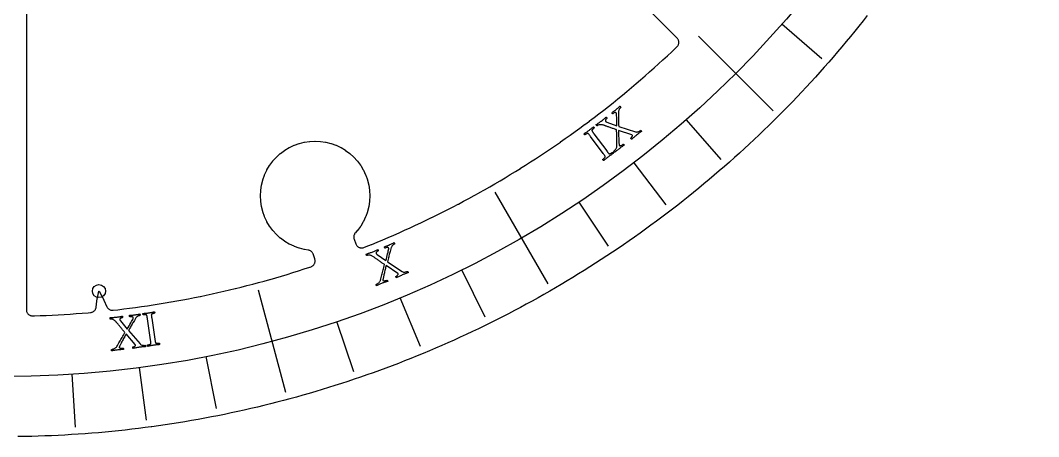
# Model space of a CAD drawing. Header units: millimetres. Extents: x -45 to 45, y -45 to 45.
# Drawn here: x 0.65 to 42.52, y -45 to -27.88 of the extents above; entities that cross this region are included whole.
import ezdxf

# ---------------------------------------------------------------- set-up
doc = ezdxf.new("R2010")
doc.units = ezdxf.units.MM
for name, color, linetype in [('CUT_INNER', 6, 'Continuous'), ('CUT_OUTER', 1, 'Continuous'), ('ENGRAVE', 7, 'Continuous'), ('ENGRAVE_FINE', 8, 'Continuous'), ('TEXT', 5, 'Continuous')]:
    doc.layers.add(name, color=color, linetype=linetype)

msp = doc.modelspace()

# ---------------------------------------------------------------- linework, layer by layer
at = {"layer": 'CUT_INNER'}
msp.add_lwpolyline([(0.9, -26.9891), (0.9, -39.7832), (0.9012, -39.8082), (0.905, -39.8328), (0.9111, -39.857), (0.9197, -39.8805), (0.9305, -39.903), (0.9436, -39.9243), (0.9587, -39.9441), (0.9757, -39.9624), (0.9944, -39.9789), (1.0147, -39.9935), (1.0364, -40.0059), (1.0591, -40.0161), (1.0828, -40.024), (1.1072, -40.0295), (1.1319, -40.0326), (1.1569, -40.0331), (1.2278, -40.0312), (1.2293, -40.0311), (1.4734, -40.0229), (1.4749, -40.0228), (1.7189, -40.0131), (1.7204, -40.013), (1.9644, -40.0018), (1.9659, -40.0017), (2.2098, -39.989), (2.2113, -39.9889), (2.4551, -39.9747), (2.4567, -39.9746), (2.7004, -39.9589), (2.7019, -39.9588), (2.9455, -39.9415), (2.947, -39.9414), (3.1905, -39.9227), (3.192, -39.9226), (3.4354, -39.9024), (3.4369, -39.9023), (3.5426, -39.8928), (3.5664, -39.8896), (3.5897, -39.884), (3.6124, -39.8763), (3.6343, -39.8664), (3.6551, -39.8544), (3.6746, -39.8405), (3.6928, -39.8249), (3.7093, -39.8075), (3.7242, -39.7886), (3.7371, -39.7684), (3.7481, -39.7471), (3.7569, -39.7248), (3.7636, -39.7017), (3.768, -39.6781), (3.8032, -39.4242), (3.8045, -39.4168), (3.8842, -39.0189), (3.8855, -39.0135), (3.8883, -39.0181), (4.0802, -39.3759), (4.0835, -39.3826), (4.2099, -39.6565), (4.221, -39.6779), (4.2341, -39.698), (4.2491, -39.7169), (4.2659, -39.7342), (4.2842, -39.7498), (4.3039, -39.7635), (4.3249, -39.7753), (4.3469, -39.7851), (4.3698, -39.7926), (4.3932, -39.798), (4.4171, -39.801), (4.4412, -39.8018), (4.4652, -39.8002), (4.6578, -39.7782), (4.6593, -39.778), (4.9018, -39.7489), (4.9033, -39.7487), (5.1456, -39.7181), (5.1471, -39.7179), (5.3892, -39.6858), (5.3907, -39.6855), (5.6326, -39.6519), (5.6341, -39.6517), (5.8758, -39.6166), (5.8773, -39.6164), (6.1188, -39.5798), (6.1203, -39.5796), (6.3615, -39.5415), (6.363, -39.5413), (6.604, -39.5018), (6.6055, -39.5015), (6.8463, -39.4605), (6.8478, -39.4602), (7.0883, -39.4177), (7.0898, -39.4175), (7.33, -39.3735), (7.3315, -39.3732), (7.5714, -39.3278), (7.573, -39.3275), (7.8126, -39.2806), (7.8141, -39.2803), (8.0535, -39.2319), (8.055, -39.2316), (8.2941, -39.1818), (8.2956, -39.1814), (8.5343, -39.1301), (8.5358, -39.1298), (8.7743, -39.077), (8.7758, -39.0767), (9.0139, -39.0225), (9.0154, -39.0221), (9.2531, -38.9664), (9.2546, -38.9661), (9.492, -38.9089), (9.4935, -38.9085), (9.7306, -38.8499), (9.7321, -38.8496), (9.9688, -38.7895), (9.9703, -38.7891), (10.2066, -38.7276), (10.2081, -38.7272), (10.4441, -38.6642), (10.4455, -38.6638), (10.6811, -38.5994), (10.6826, -38.599), (10.9177, -38.5332), (10.9192, -38.5328), (11.154, -38.4655), (11.1554, -38.465), (11.3898, -38.3963), (11.3913, -38.3959), (11.6252, -38.3257), (11.6266, -38.3252), (11.8601, -38.2536), (11.8616, -38.2532), (12.0946, -38.1801), (12.0961, -38.1797), (12.3286, -38.1052), (12.3301, -38.1047), (12.5622, -38.0288), (12.5637, -38.0284), (12.6052, -38.0145), (12.6284, -38.0054), (12.6507, -37.9941), (12.6716, -37.9806), (12.6912, -37.9651), (12.7091, -37.9477), (12.7251, -37.9286), (12.7392, -37.908), (12.7512, -37.8861), (12.7609, -37.8631), (12.7683, -37.8392), (12.7732, -37.8148), (12.7757, -37.79), (12.7757, -37.765), (12.7733, -37.7402), (12.7683, -37.7157), (12.761, -37.6919), (12.6871, -37.4888), (12.6776, -37.4663), (12.666, -37.4448), (12.6523, -37.4246), (12.6368, -37.4058), (12.6195, -37.3886), (12.6006, -37.3732), (12.5802, -37.3596), (12.5587, -37.3482), (12.5361, -37.3389), (12.5128, -37.3318), (12.4888, -37.327), (12.3416, -37.3052), (12.3295, -37.3028), (12.1273, -37.2521), (12.1155, -37.2486), (11.9192, -37.1783), (11.9079, -37.1736), (11.7194, -37.0845), (11.7085, -37.0787), (11.5297, -36.9715), (11.5195, -36.9647), (11.352, -36.8404), (11.3425, -36.8327), (11.188, -36.6926), (11.1793, -36.684), (11.0393, -36.5295), (11.0315, -36.52), (10.9073, -36.3525), (10.9005, -36.3423), (10.7933, -36.1634), (10.7875, -36.1526), (10.6983, -35.9641), (10.6937, -35.9528), (10.6234, -35.7564), (10.6198, -35.7447), (10.5692, -35.5424), (10.5668, -35.5304), (10.5362, -35.3241), (10.535, -35.3119), (10.5248, -35.1036), (10.5248, -35.0914), (10.535, -34.8831), (10.5362, -34.8709), (10.5668, -34.6646), (10.5692, -34.6526), (10.6198, -34.4503), (10.6234, -34.4386), (10.6937, -34.2423), (10.6983, -34.2309), (10.7875, -34.0424), (10.7933, -34.0316), (10.9005, -33.8528), (10.9073, -33.8426), (11.0315, -33.6751), (11.0393, -33.6656), (11.1793, -33.5111), (11.188, -33.5024), (11.3425, -33.3624), (11.352, -33.3546), (11.5195, -33.2304), (11.5297, -33.2236), (11.7085, -33.1164), (11.7194, -33.1106), (11.9079, -33.0214), (11.9192, -33.0167), (12.1155, -32.9465), (12.1273, -32.9429), (12.3295, -32.8922), (12.3416, -32.8899), (12.5478, -32.8593), (12.56, -32.8581), (12.7683, -32.8478), (12.7806, -32.8478), (12.9889, -32.8581), (13.0011, -32.8593), (13.2073, -32.8899), (13.2194, -32.8922), (13.4216, -32.9429), (13.4334, -32.9465), (13.6297, -33.0167), (13.641, -33.0214), (13.8295, -33.1106), (13.8404, -33.1164), (14.0192, -33.2236), (14.0294, -33.2304), (14.1969, -33.3546), (14.2064, -33.3624), (14.3609, -33.5024), (14.3696, -33.5111), (14.5096, -33.6656), (14.5174, -33.6751), (14.6416, -33.8426), (14.6484, -33.8528), (14.7556, -34.0316), (14.7614, -34.0424), (14.8506, -34.2309), (14.8552, -34.2423), (14.9255, -34.4386), (14.9291, -34.4503), (14.9797, -34.6526), (14.9821, -34.6646), (15.0127, -34.8709), (15.0139, -34.8831), (15.0242, -35.0914), (15.0242, -35.1036), (15.0139, -35.3119), (15.0127, -35.3241), (14.9821, -35.5304), (14.9797, -35.5424), (14.9291, -35.7447), (14.9255, -35.7564), (14.8552, -35.9528), (14.8506, -35.9641), (14.7614, -36.1526), (14.7556, -36.1634), (14.6484, -36.3423), (14.6416, -36.3525), (14.5174, -36.52), (14.5096, -36.5295), (14.4281, -36.6194), (14.4124, -36.6385), (14.3987, -36.659), (14.3871, -36.6808), (14.3777, -36.7036), (14.3706, -36.7272), (14.3659, -36.7514), (14.3636, -36.7759), (14.3636, -36.8006), (14.3662, -36.8251), (14.3711, -36.8493), (14.3784, -36.8728), (14.4524, -37.0762), (14.4621, -37.0992), (14.474, -37.1211), (14.4881, -37.1417), (14.5042, -37.1609), (14.5221, -37.1783), (14.5416, -37.1938), (14.5626, -37.2073), (14.5849, -37.2187), (14.6081, -37.2278), (14.6322, -37.2345), (14.6568, -37.2388), (14.6817, -37.2406), (14.7067, -37.2399), (14.7314, -37.2367), (14.7558, -37.2311), (14.7794, -37.2231), (14.8705, -37.187), (14.872, -37.1864), (15.0984, -37.095), (15.0999, -37.0944), (15.3258, -37.0017), (15.3272, -37.0011), (15.5525, -36.9069), (15.5539, -36.9063), (15.7787, -36.8108), (15.7801, -36.8102), (16.0042, -36.7133), (16.0057, -36.7127), (16.2292, -36.6144), (16.2306, -36.6138), (16.4536, -36.5141), (16.455, -36.5135), (16.6773, -36.4125), (16.6787, -36.4119), (16.9004, -36.3095), (16.9018, -36.3088), (17.1229, -36.2051), (17.1243, -36.2044), (17.3447, -36.0994), (17.3461, -36.0987), (17.5659, -35.9922), (17.5673, -35.9916), (17.7864, -35.8838), (17.7878, -35.8831), (18.0062, -35.774), (18.0076, -35.7733), (18.2254, -35.6628), (18.2268, -35.6621), (18.4439, -35.5503), (18.4453, -35.5496), (18.6617, -35.4365), (18.663, -35.4358), (18.8788, -35.3213), (18.8801, -35.3206), (19.0951, -35.2048), (19.0965, -35.2041), (19.3108, -35.087), (19.3121, -35.0862), (19.5257, -34.9678), (19.5271, -34.9671), (19.7399, -34.8474), (19.7412, -34.8466), (19.9534, -34.7256), (19.9547, -34.7248), (20.166, -34.6025), (20.1674, -34.6017), (20.378, -34.4781), (20.3793, -34.4773), (20.5892, -34.3524), (20.5905, -34.3516), (20.7996, -34.2254), (20.8009, -34.2246), (21.0092, -34.0972), (21.0105, -34.0964), (21.218, -33.9676), (21.2193, -33.9668), (21.426, -33.8368), (21.4273, -33.836), (21.6332, -33.7047), (21.6345, -33.7039), (21.8396, -33.5713), (21.8409, -33.5705), (22.0452, -33.4367), (22.0465, -33.4358), (22.2499, -33.3008), (22.2512, -33.2999), (22.4539, -33.1636), (22.4551, -33.1628), (22.6569, -33.0252), (22.6582, -33.0244), (22.8591, -32.8856), (22.8604, -32.8847), (23.0605, -32.7447), (23.0617, -32.7438), (23.261, -32.6026), (23.2622, -32.6017), (23.4606, -32.4593), (23.4618, -32.4584), (23.6593, -32.3147), (23.6605, -32.3138), (23.8571, -32.1689), (23.8584, -32.168), (24.0541, -32.0219), (24.0553, -32.021), (24.2501, -31.8737), (24.2513, -31.8728), (24.4452, -31.7243), (24.4464, -31.7234), (24.6394, -31.5737), (24.6406, -31.5728), (24.8327, -31.422), (24.8339, -31.421), (25.025, -31.269), (25.0262, -31.268), (25.2164, -31.1149), (25.2176, -31.1139), (25.4069, -30.9596), (25.408, -30.9586), (25.5963, -30.8031), (25.5975, -30.8021), (25.7849, -30.6454), (25.786, -30.6445), (25.9724, -30.4867), (25.9736, -30.4857), (26.159, -30.3267), (26.1602, -30.3257), (26.3446, -30.1656), (26.3457, -30.1646), (26.5292, -30.0034), (26.5303, -30.0024), (26.7128, -29.8401), (26.7139, -29.8391), (26.8954, -29.6756), (26.8965, -29.6746), (27.0769, -29.51), (27.0781, -29.509), (27.2575, -29.3433), (27.2586, -29.3423), (27.437, -29.1755), (27.4382, -29.1745), (27.6155, -29.0066), (27.6167, -29.0056), (27.654, -28.9698), (27.6711, -28.9517), (27.6863, -28.932), (27.6995, -28.9109), (27.7105, -28.8886), (27.7192, -28.8653), (27.7256, -28.8413), (27.7296, -28.8167), (27.7311, -28.7919), (27.7301, -28.7671), (27.7267, -28.7424), (27.7208, -28.7183), (27.7126, -28.6948), (27.702, -28.6723), (27.6893, -28.6509), (27.6746, -28.6309), (27.6579, -28.6125), (23.3572, -24.3118)], dxfattribs=at)
at = {"layer": 'CUT_OUTER'}
msp.add_lwpolyline([(35.4761, -27.6848), (35.3055, -27.902), (35.1337, -28.1181), (34.9605, -28.3331), (34.786, -28.5471), (34.6101, -28.76), (34.433, -28.9718), (34.2546, -29.1826), (34.0749, -29.3922), (33.8939, -29.6007), (33.7116, -29.8081), (33.5281, -30.0144), (33.3433, -30.2196), (33.1573, -30.4236), (32.97, -30.6265), (32.7814, -30.8282), (32.5916, -31.0288), (32.4006, -31.2282), (32.2084, -31.4264), (32.015, -31.6234), (31.8203, -31.8193), (31.6245, -32.0139), (31.4275, -32.2074), (31.2293, -32.3996), (31.0299, -32.5906), (30.8293, -32.7804), (30.6276, -32.9689), (30.4247, -33.1562), (30.2207, -33.3423), (30.0156, -33.5271), (29.8093, -33.7106), (29.6019, -33.8929), (29.3934, -34.0739), (29.1837, -34.2536), (28.973, -34.432), (28.7612, -34.6092), (28.5483, -34.785), (28.3343, -34.9595), (28.1193, -35.1327), (27.9032, -35.3046), (27.686, -35.4751), (27.4678, -35.6443), (27.2486, -35.8122), (27.0284, -35.9787), (26.8071, -36.1439), (26.5848, -36.3077), (26.3615, -36.4701), (26.1372, -36.6312), (25.912, -36.7909), (25.6858, -36.9492), (25.4586, -37.1061), (25.2304, -37.2616), (25.0013, -37.4157), (24.7712, -37.5684), (24.5403, -37.7197), (24.3084, -37.8696), (24.0755, -38.018), (23.8418, -38.165), (23.6072, -38.3106), (23.3717, -38.4547), (23.1353, -38.5974), (22.898, -38.7386), (22.6599, -38.8784), (22.4209, -39.0167), (22.1811, -39.1535), (21.9404, -39.2889), (21.6989, -39.4228), (21.4566, -39.5552), (21.2135, -39.6861), (20.9696, -39.8155), (20.7249, -39.9434), (20.4794, -40.0698), (20.2332, -40.1947), (19.9862, -40.3181), (19.7384, -40.44), (19.4899, -40.5604), (19.2407, -40.6792), (18.9907, -40.7965), (18.74, -40.9122), (18.4886, -41.0265), (18.2366, -41.1391), (17.9838, -41.2503), (17.7303, -41.3598), (17.4762, -41.4678), (17.2215, -41.5743), (16.966, -41.6792), (16.71, -41.7825), (16.4533, -41.8842), (16.196, -41.9844), (15.9381, -42.083), (15.6796, -42.18), (15.4204, -42.2754), (15.1608, -42.3692), (14.9005, -42.4615), (14.6397, -42.5521), (14.3783, -42.6411), (14.1164, -42.7285), (13.854, -42.8143), (13.591, -42.8985), (13.3275, -42.9811), (13.0635, -43.0621), (12.7991, -43.1414), (12.5341, -43.2192), (12.2687, -43.2953), (12.0028, -43.3697), (11.7365, -43.4425), (11.4697, -43.5137), (11.2025, -43.5833), (10.9348, -43.6512), (10.6668, -43.7175), (10.3984, -43.7821), (10.1295, -43.8451), (9.8603, -43.9064), (9.5907, -43.9661), (9.3208, -44.0241), (9.0505, -44.0805), (8.7798, -44.1352), (8.5088, -44.1882), (8.2375, -44.2396), (7.9659, -44.2893), (7.694, -44.3374), (7.4218, -44.3837), (7.1494, -44.4284), (6.8766, -44.4715), (6.6036, -44.5128), (6.3304, -44.5525), (6.0569, -44.5905), (6.0362, -44.5933), (5.7824, -44.6269), (5.5085, -44.6616), (5.2343, -44.6945), (4.96, -44.7258), (4.6855, -44.7554), (4.4108, -44.7833), (4.1359, -44.8095), (3.8609, -44.8341), (3.5857, -44.8569), (3.4415, -44.868), (3.3112, -44.878), (3.0357, -44.8975), (2.7602, -44.9153), (2.4845, -44.9314), (2.2088, -44.9458), (1.933, -44.9585), (1.6571, -44.9695), (1.3811, -44.9788), (1.1184, -44.9861), (1.1184, -44.9861), (1.1044, -44.9864), (0.8283, -44.9924), (0.5522, -44.9966)], dxfattribs=at)
at = {"layer": 'ENGRAVE'}
for points in [[(31.6077, -31.6077), (28.5318, -28.5318)], [(22.35, -38.7113), (20.175, -34.9441)], [(11.5692, -43.1769), (10.4433, -38.9751)]]:
    msp.add_lwpolyline(points, dxfattribs=at)
for centre, radius in [((0, 0), 42.525), ((3.8854, -39.0128), 0.27)]:
    msp.add_circle(centre, radius, dxfattribs=at)
at = {"layer": 'ENGRAVE_FINE'}
for points in [[(33.6072, -29.4728), (31.972, -28.0387)], [(29.4728, -33.6072), (28.0387, -31.972)], [(27.2116, -35.4629), (25.8876, -33.7374)], [(24.834, -37.1667), (23.6256, -35.3582)], [(19.7703, -40.0902), (18.8083, -38.1395)], [(17.1059, -41.2974), (16.2736, -39.288)], [(14.3683, -42.3278), (13.6692, -40.2682)], [(8.7205, -43.8411), (8.2962, -41.7079)], [(5.8345, -44.3176), (5.5506, -42.1612)], [(2.9235, -44.6043), (2.7813, -42.434)]]:
    msp.add_lwpolyline(points, dxfattribs=at)
at = {"layer": 'TEXT'}
for points in [[(24.5422, -32.0246), (24.5709, -32.0024), (24.598, -31.9808), (24.6237, -31.9598), (24.6479, -31.9394), (24.6712, -31.9194), (24.6945, -31.8997), (24.7176, -31.8802), (24.7406, -31.861), (24.7452, -31.864), (24.7507, -31.8691), (24.7572, -31.8761), (24.7645, -31.885), (24.7708, -31.8941), (24.7745, -31.9013), (24.7753, -31.9066), (24.7734, -31.91), (24.7672, -31.9153), (24.76, -31.9221), (24.7518, -31.9306), (24.7425, -31.9407), (24.7333, -31.9519), (24.725, -31.9635), (24.7179, -31.9757), (24.7118, -31.9884), (24.7079, -32.0011), (24.7075, -32.0133), (24.7107, -32.0249), (24.7173, -32.036), (24.7261, -32.045), (24.7386, -32.0535), (24.7546, -32.0616), (24.7742, -32.0692), (25.184, -32.2146), (25.1819, -32.1385), (25.1801, -32.0646), (25.1784, -31.9927), (25.1769, -31.923), (25.1752, -31.8586), (25.1726, -31.8024), (25.1693, -31.7545), (25.1652, -31.7149), (25.1641, -31.7091), (25.1625, -31.7037), (25.1604, -31.6986), (25.1578, -31.694), (25.1552, -31.69), (25.1532, -31.6869), (25.1517, -31.6847), (25.1507, -31.6834), (25.1448, -31.6784), (25.1361, -31.6749), (25.1246, -31.6729), (25.1104, -31.6724), (25.0927, -31.6759), (25.0705, -31.6859), (25.044, -31.7023), (25.0131, -31.7252), (25.0094, -31.725), (25.0045, -31.7223), (24.9984, -31.7169), (24.9911, -31.709), (24.984, -31.7003), (24.9785, -31.6926), (24.9745, -31.6857), (24.9721, -31.6799), (24.9961, -31.6635), (25.0187, -31.6481), (25.0399, -31.6336), (25.0597, -31.62), (25.0791, -31.6063), (25.0992, -31.5916), (25.1199, -31.5759), (25.1413, -31.5591), (25.1705, -31.5355), (25.1969, -31.5134), (25.2206, -31.4928), (25.2415, -31.4737), (25.2602, -31.4562), (25.2772, -31.4403), (25.2927, -31.426), (25.3064, -31.4134), (25.311, -31.4161), (25.3163, -31.4203), (25.3223, -31.426), (25.3289, -31.4331), (25.335, -31.4409), (25.3391, -31.4486), (25.3412, -31.4561), (25.3415, -31.4635), (25.3374, -31.4673), (25.3313, -31.4734), (25.3234, -31.4819), (25.3135, -31.4928), (25.3029, -31.5057), (25.2927, -31.5203), (25.2829, -31.5366), (25.2734, -31.5547), (25.2652, -31.5742), (25.259, -31.5948), (25.255, -31.6167), (25.253, -31.6397), (25.2526, -31.6985), (25.2521, -31.7534), (25.2515, -31.8043), (25.2508, -31.8512), (25.2503, -31.8961), (25.2502, -31.941), (25.2505, -31.9858), (25.2512, -32.0307), (25.2523, -32.0776), (25.2536, -32.1286), (25.255, -32.1838), (25.2567, -32.2432), (25.9494, -32.4681), (25.9753, -32.4736), (26.0024, -32.4742), (26.0306, -32.4698), (26.06, -32.4604), (26.0886, -32.448), (26.1148, -32.4346), (26.1384, -32.4201), (26.1595, -32.4047), (26.1648, -32.4069), (26.1706, -32.4112), (26.1768, -32.4176), (26.1834, -32.4259), (26.1895, -32.4343), (26.194, -32.441), (26.1968, -32.446), (26.1981, -32.4492), (26.1737, -32.4663), (26.151, -32.4821), (26.13, -32.4967), (26.1108, -32.5101), (26.0916, -32.5237), (26.0708, -32.5391), (26.0483, -32.5564), (26.0242, -32.5754), (25.9914, -32.6018), (25.961, -32.6268), (25.9329, -32.6503), (25.9073, -32.6724), (25.8819, -32.6947), (25.8543, -32.7188), (25.8245, -32.7447), (25.7927, -32.7724), (25.7865, -32.7706), (25.7799, -32.7664), (25.7727, -32.7599), (25.7652, -32.7512), (25.7588, -32.7422), (25.7551, -32.735), (25.7543, -32.7296), (25.7562, -32.7261), (25.7618, -32.7212), (25.7684, -32.7145), (25.7761, -32.7059), (25.7848, -32.6955), (25.7937, -32.6839), (25.8016, -32.6719), (25.8087, -32.6593), (25.8149, -32.6463), (25.8192, -32.6338), (25.8205, -32.6227), (25.819, -32.6131), (25.8146, -32.6049), (25.813, -32.6032), (25.8109, -32.6015), (25.8082, -32.5997), (25.8049, -32.5978), (25.8014, -32.5961), (25.7981, -32.5948), (25.7949, -32.5939), (25.7919, -32.5933), (25.2462, -32.4063), (25.2469, -32.4455), (25.248, -32.4866), (25.2493, -32.5297), (25.2509, -32.5746), (25.2526, -32.6203), (25.2543, -32.6654), (25.2561, -32.71), (25.2579, -32.7541), (25.2598, -32.7965), (25.2619, -32.8361), (25.264, -32.8729), (25.2664, -32.9069), (25.2686, -32.937), (25.2706, -32.962), (25.2724, -32.9819), (25.2739, -32.9967), (25.2744, -32.9993), (25.275, -33.0025), (25.2757, -33.0062), (25.2765, -33.0106), (25.2777, -33.0151), (25.2794, -33.0196), (25.2817, -33.024), (25.2846, -33.0282), (25.2921, -33.0342), (25.3028, -33.0371), (25.3169, -33.037), (25.3344, -33.0338), (25.3554, -33.0264), (25.3803, -33.0135), (25.409, -32.9951), (25.4415, -32.9713), (25.4469, -32.9736), (25.4529, -32.9778), (25.4595, -32.9839), (25.4667, -32.9918), (25.4732, -32.9999), (25.4778, -33.0065), (25.4803, -33.0117), (25.4809, -33.0154), (25.4568, -33.0314), (25.4326, -33.0476), (25.4083, -33.0641), (25.3838, -33.0808), (25.3595, -33.0977), (25.3356, -33.1148), (25.3121, -33.132), (25.2891, -33.1493), (25.2582, -33.173), (25.23, -33.1953), (25.2042, -33.2161), (25.181, -33.2354), (25.159, -33.2542), (25.1365, -33.2734), (25.1137, -33.293), (25.0905, -33.313), (25.0856, -33.3092), (25.0806, -33.3037), (25.0754, -33.2965), (25.0701, -33.2876), (25.0653, -33.2787), (25.0618, -33.2718), (25.0595, -33.2666), (25.0585, -33.2634), (25.0633, -33.2591), (25.0711, -33.2515), (25.0819, -33.2405), (25.0955, -33.2262), (25.1105, -33.2093), (25.1251, -33.1906), (25.1395, -33.1702), (25.1534, -33.148), (25.1655, -33.1251), (25.1742, -33.1022), (25.1794, -33.0795), (25.1812, -33.0568), (25.1816, -32.9943), (25.1818, -32.9346), (25.1816, -32.8778), (25.1812, -32.8237), (25.1805, -32.7711), (25.1796, -32.7184), (25.1785, -32.6657), (25.1771, -32.6131), (25.1755, -32.5593), (25.174, -32.5033), (25.1726, -32.4451), (25.1711, -32.3848), (25.149, -32.3765), (25.1243, -32.3675), (25.0968, -32.3577), (25.0667, -32.3472), (25.0349, -32.3362), (25.0025, -32.3247), (24.9695, -32.3129), (24.9359, -32.3007), (24.9026, -32.2885), (24.8703, -32.2769), (24.8391, -32.2657), (24.809, -32.255), (24.7807, -32.245), (24.7551, -32.236), (24.7322, -32.2279), (24.712, -32.2206), (24.6955, -32.2147), (24.6837, -32.2105), (24.6767, -32.208), (24.6743, -32.2071), (24.6456, -32.1965), (24.6189, -32.1879), (24.5944, -32.1813), (24.5718, -32.1768), (24.5501, -32.1741), (24.5276, -32.1729), (24.5046, -32.1731), (24.4808, -32.1748), (24.4651, -32.1769), (24.4493, -32.1805), (24.4336, -32.1857), (24.4178, -32.1922), (24.4031, -32.1994), (24.3905, -32.206), (24.38, -32.2123), (24.3715, -32.2181), (24.3677, -32.219), (24.3628, -32.2168), (24.3568, -32.2114), (24.3497, -32.2029), (24.3431, -32.1933), (24.3387, -32.1849), (24.3363, -32.1774), (24.336, -32.1711), (24.3651, -32.1504), (24.3921, -32.1315), (24.417, -32.1143), (24.4398, -32.0988), (24.4626, -32.0832), (24.4873, -32.0657), (24.5138, -32.0461), (24.5422, -32.0246)], [(24.03, -32.4107), (24.0537, -32.3929), (24.0768, -32.375), (24.0994, -32.357), (24.1213, -32.3389), (24.1433, -32.3205), (24.1659, -32.3019), (24.1891, -32.283), (24.2128, -32.2638), (24.2187, -32.2657), (24.2245, -32.2695), (24.2304, -32.2753), (24.2363, -32.2831), (24.2415, -32.2914), (24.2452, -32.2988), (24.2474, -32.3053), (24.2482, -32.311), (24.2424, -32.3156), (24.2347, -32.3221), (24.2252, -32.3305), (24.2139, -32.3407), (24.202, -32.3518), (24.1907, -32.3629), (24.18, -32.3741), (24.1701, -32.3852), (24.1619, -32.3958), (24.1566, -32.4051), (24.1543, -32.4132), (24.155, -32.4201), (24.1595, -32.4308), (24.1655, -32.4425), (24.173, -32.4549), (24.1819, -32.4683), (24.1918, -32.4824), (24.2023, -32.4971), (24.2134, -32.5123), (24.2251, -32.528), (24.2269, -32.5306), (24.2288, -32.5331), (24.2307, -32.5356), (24.2326, -32.5381), (24.2345, -32.5407), (24.2364, -32.5432), (24.2383, -32.5457), (24.2401, -32.5483), (24.7644, -33.2522), (24.7663, -33.2548), (24.7682, -33.2573), (24.7701, -33.2598), (24.7719, -33.2624), (24.7738, -33.2649), (24.7757, -33.2674), (24.7776, -33.2699), (24.7795, -33.2725), (24.7912, -33.2881), (24.8025, -33.3029), (24.8133, -33.3169), (24.8237, -33.3301), (24.8337, -33.3421), (24.8434, -33.3525), (24.8527, -33.3614), (24.8617, -33.3687), (24.8678, -33.3706), (24.8762, -33.3704), (24.887, -33.368), (24.9002, -33.3636), (24.9147, -33.3577), (24.9291, -33.3509), (24.9436, -33.3432), (24.9582, -33.3348), (24.9715, -33.3265), (24.9825, -33.3195), (24.9911, -33.3137), (24.9974, -33.3093), (25.0027, -33.3116), (25.0084, -33.3155), (25.0145, -33.3211), (25.021, -33.3284), (25.0268, -33.3362), (25.0307, -33.3435), (25.0327, -33.3502), (25.0328, -33.3564), (25.0063, -33.3737), (24.9805, -33.3907), (24.9552, -33.4074), (24.9305, -33.4237), (24.9061, -33.4402), (24.8816, -33.4572), (24.857, -33.4747), (24.8323, -33.4928), (24.8084, -33.5108), (24.7846, -33.5292), (24.7607, -33.548), (24.7368, -33.5674), (24.7129, -33.587), (24.6888, -33.6069), (24.6645, -33.6271), (24.6401, -33.6475), (24.6342, -33.6456), (24.6284, -33.6418), (24.6225, -33.6359), (24.6167, -33.6281), (24.6117, -33.6198), (24.6081, -33.6123), (24.606, -33.6057), (24.6053, -33.6), (24.6114, -33.5953), (24.6194, -33.5887), (24.6293, -33.5802), (24.6411, -33.5698), (24.6535, -33.5583), (24.6652, -33.5466), (24.6761, -33.5345), (24.6864, -33.5222), (24.6947, -33.5106), (24.7001, -33.501), (24.7024, -33.4932), (24.7016, -33.4874), (24.6966, -33.4743), (24.6898, -33.4602), (24.6811, -33.4452), (24.6705, -33.4292), (24.6588, -33.4126), (24.6465, -33.3953), (24.6336, -33.3775), (24.6201, -33.3592), (24.0989, -32.653), (24.0853, -32.6346), (24.072, -32.6169), (24.059, -32.5998), (24.0462, -32.5833), (24.0339, -32.5681), (24.0219, -32.5551), (24.0104, -32.5442), (23.9994, -32.5354), (23.9937, -32.5323), (23.9856, -32.5319), (23.9752, -32.5342), (23.9625, -32.5391), (23.9485, -32.5457), (23.9345, -32.5528), (23.9204, -32.5605), (23.9063, -32.5687), (23.8932, -32.5766), (23.8825, -32.5832), (23.874, -32.5887), (23.8679, -32.5929), (23.8627, -32.5905), (23.8571, -32.5865), (23.8511, -32.5808), (23.8447, -32.5734), (23.839, -32.5655), (23.8351, -32.5582), (23.8332, -32.5515), (23.8331, -32.5454), (23.8585, -32.5281), (23.8838, -32.5111), (23.9089, -32.4944), (23.9339, -32.4778), (23.9586, -32.4613), (23.9829, -32.4446), (24.0067, -32.4278), (24.03, -32.4107)], [(15.1167, -37.4083), (15.1502, -37.3945), (15.1822, -37.3809), (15.2125, -37.3675), (15.2413, -37.3543), (15.2691, -37.3413), (15.2968, -37.3285), (15.3242, -37.3159), (15.3515, -37.3035), (15.3551, -37.3076), (15.3591, -37.314), (15.3635, -37.3224), (15.3681, -37.333), (15.3718, -37.3435), (15.3734, -37.3513), (15.3728, -37.3567), (15.3701, -37.3595), (15.3627, -37.3629), (15.3539, -37.3676), (15.3437, -37.3736), (15.3321, -37.3808), (15.3202, -37.3891), (15.3092, -37.3982), (15.299, -37.408), (15.2897, -37.4186), (15.2826, -37.4299), (15.279, -37.4415), (15.2789, -37.4535), (15.2824, -37.466), (15.2885, -37.477), (15.2982, -37.4885), (15.3115, -37.5006), (15.3284, -37.5131), (15.6846, -37.7625), (15.7029, -37.6886), (15.7208, -37.6168), (15.7384, -37.5472), (15.7555, -37.4796), (15.771, -37.417), (15.7835, -37.3622), (15.7931, -37.3152), (15.7997, -37.2759), (15.8002, -37.27), (15.8001, -37.2643), (15.7994, -37.2589), (15.7981, -37.2537), (15.7967, -37.2492), (15.7956, -37.2457), (15.7947, -37.2432), (15.7941, -37.2417), (15.7897, -37.2353), (15.7823, -37.2296), (15.7718, -37.2246), (15.7582, -37.2203), (15.7402, -37.219), (15.7162, -37.2227), (15.6862, -37.2315), (15.6503, -37.2453), (15.6468, -37.2441), (15.6429, -37.2402), (15.6384, -37.2334), (15.6335, -37.2238), (15.629, -37.2135), (15.6257, -37.2046), (15.6237, -37.1969), (15.6229, -37.1906), (15.6504, -37.1813), (15.6763, -37.1724), (15.7006, -37.1641), (15.7233, -37.1563), (15.7457, -37.1483), (15.769, -37.1395), (15.7931, -37.1299), (15.8182, -37.1194), (15.8526, -37.1044), (15.884, -37.0902), (15.9123, -37.0766), (15.9375, -37.0638), (15.9602, -37.0518), (15.9809, -37.0411), (15.9996, -37.0314), (16.0162, -37.0229), (16.0199, -37.0268), (16.0238, -37.0322), (16.0281, -37.0393), (16.0326, -37.0479), (16.0363, -37.0571), (16.0383, -37.0656), (16.0384, -37.0734), (16.0366, -37.0806), (16.0316, -37.0831), (16.0242, -37.0874), (16.0143, -37.0935), (16.0019, -37.1014), (15.9882, -37.111), (15.9745, -37.1223), (15.9606, -37.1354), (15.9467, -37.1503), (15.9336, -37.1669), (15.9221, -37.1852), (15.9124, -37.2051), (15.9044, -37.2268), (15.8883, -37.2834), (15.8732, -37.3362), (15.8591, -37.3851), (15.8459, -37.4301), (15.8334, -37.4732), (15.8214, -37.5164), (15.8097, -37.5597), (15.7984, -37.6032), (15.787, -37.6486), (15.7746, -37.6982), (15.7613, -37.7518), (15.747, -37.8095), (16.3547, -38.2109), (16.3783, -38.2231), (16.4042, -38.2309), (16.4326, -38.2342), (16.4634, -38.233), (16.4943, -38.2287), (16.5231, -38.2227), (16.5497, -38.215), (16.5741, -38.2057), (16.5786, -38.2094), (16.5831, -38.215), (16.5874, -38.2228), (16.5915, -38.2326), (16.5951, -38.2424), (16.5977, -38.25), (16.5991, -38.2555), (16.5995, -38.259), (16.5714, -38.2689), (16.5453, -38.2781), (16.5212, -38.2866), (16.4991, -38.2944), (16.4769, -38.3024), (16.4528, -38.3117), (16.4265, -38.3223), (16.3983, -38.3342), (16.3596, -38.3509), (16.3236, -38.3669), (16.2903, -38.3821), (16.2597, -38.3966), (16.2292, -38.4113), (16.1962, -38.4271), (16.1606, -38.4442), (16.1226, -38.4624), (16.1171, -38.459), (16.1118, -38.4532), (16.1067, -38.4451), (16.1017, -38.4346), (16.0979, -38.4242), (16.0963, -38.4163), (16.097, -38.4109), (16.0998, -38.408), (16.1064, -38.4048), (16.1146, -38.4001), (16.1243, -38.3939), (16.1355, -38.3862), (16.1471, -38.3774), (16.158, -38.3679), (16.1681, -38.3577), (16.1776, -38.3468), (16.185, -38.3358), (16.1893, -38.3255), (16.1904, -38.3159), (16.1883, -38.3068), (16.1872, -38.3048), (16.1856, -38.3025), (16.1835, -38.3001), (16.1809, -38.2974), (16.178, -38.2948), (16.1752, -38.2927), (16.1723, -38.2909), (16.1696, -38.2896), (15.6934, -37.9639), (15.6837, -38.0018), (15.6737, -38.0417), (15.6635, -38.0836), (15.6531, -38.1273), (15.6426, -38.1718), (15.6322, -38.2158), (15.6221, -38.2592), (15.6121, -38.3022), (15.6026, -38.3435), (15.594, -38.3822), (15.5863, -38.4183), (15.5794, -38.4517), (15.5736, -38.4814), (15.5689, -38.506), (15.5652, -38.5256), (15.5627, -38.5402), (15.5625, -38.5429), (15.5622, -38.5461), (15.5619, -38.5499), (15.5616, -38.5543), (15.5615, -38.5591), (15.562, -38.5638), (15.563, -38.5686), (15.5647, -38.5735), (15.5703, -38.5812), (15.5799, -38.5869), (15.5935, -38.5906), (15.6111, -38.5922), (15.6334, -38.5906), (15.6608, -38.5848), (15.6934, -38.5748), (15.7311, -38.5605), (15.7357, -38.5642), (15.7403, -38.5698), (15.7451, -38.5774), (15.7499, -38.5869), (15.754, -38.5965), (15.7566, -38.6041), (15.7577, -38.6097), (15.7573, -38.6135), (15.7298, -38.6224), (15.7022, -38.6316), (15.6743, -38.641), (15.6463, -38.6506), (15.6183, -38.6605), (15.5907, -38.6705), (15.5635, -38.6808), (15.5367, -38.6914), (15.5007, -38.7061), (15.4675, -38.72), (15.4371, -38.7332), (15.4096, -38.7456), (15.3833, -38.7578), (15.3566, -38.7703), (15.3294, -38.7831), (15.3017, -38.7963), (15.298, -38.7913), (15.2946, -38.7846), (15.2915, -38.7763), (15.2887, -38.7663), (15.2865, -38.7565), (15.285, -38.7488), (15.2842, -38.7433), (15.284, -38.7399), (15.2898, -38.7371), (15.2994, -38.7318), (15.3127, -38.7241), (15.3297, -38.7139), (15.3486, -38.7016), (15.3677, -38.6875), (15.3869, -38.6717), (15.4063, -38.654), (15.4241, -38.6351), (15.4385, -38.6154), (15.4496, -38.5949), (15.4574, -38.5735), (15.4745, -38.5134), (15.4905, -38.4559), (15.5055, -38.401), (15.5195, -38.3488), (15.5329, -38.2979), (15.5461, -38.2469), (15.559, -38.1959), (15.5717, -38.1447), (15.5846, -38.0925), (15.598, -38.0381), (15.6121, -37.9817), (15.6268, -37.9231), (15.6078, -37.9092), (15.5863, -37.8939), (15.5624, -37.8772), (15.5362, -37.8591), (15.5085, -37.8399), (15.4803, -37.8203), (15.4516, -37.8001), (15.4225, -37.7793), (15.3936, -37.7587), (15.3656, -37.7389), (15.3386, -37.7198), (15.3124, -37.7015), (15.2878, -37.6843), (15.2656, -37.6688), (15.2457, -37.6549), (15.2281, -37.6425), (15.2138, -37.6324), (15.2035, -37.6252), (15.1974, -37.6209), (15.1954, -37.6194), (15.1705, -37.6015), (15.1471, -37.5861), (15.1252, -37.5733), (15.1047, -37.5629), (15.0844, -37.5545), (15.0631, -37.5473), (15.0408, -37.5414), (15.0175, -37.5367), (15.0017, -37.5345), (14.9856, -37.5338), (14.969, -37.5346), (14.9521, -37.5367), (14.936, -37.5396), (14.9221, -37.5427), (14.9103, -37.5459), (14.9006, -37.5493), (14.8967, -37.5491), (14.8925, -37.5457), (14.8882, -37.5389), (14.8836, -37.5288), (14.8798, -37.5179), (14.8778, -37.5085), (14.8775, -37.5007), (14.8789, -37.4945), (14.9124, -37.4824), (14.9435, -37.4713), (14.9721, -37.4614), (14.9982, -37.4526), (15.0243, -37.4436), (15.0528, -37.4332), (15.0836, -37.4215), (15.1167, -37.4083)], [(4.5971, -40.0844), (4.6331, -40.0801), (4.6675, -40.0755), (4.7003, -40.0707), (4.7315, -40.0656), (4.7618, -40.0605), (4.7919, -40.0555), (4.8217, -40.0507), (4.8513, -40.046), (4.8537, -40.051), (4.8559, -40.0582), (4.8578, -40.0675), (4.8594, -40.0789), (4.8602, -40.09), (4.8597, -40.098), (4.8577, -40.103), (4.8543, -40.105), (4.8463, -40.1063), (4.8366, -40.1085), (4.8251, -40.1115), (4.812, -40.1154), (4.7983, -40.1202), (4.7853, -40.126), (4.7729, -40.1328), (4.7611, -40.1405), (4.7513, -40.1495), (4.7447, -40.1597), (4.7414, -40.1713), (4.7413, -40.1842), (4.7443, -40.1964), (4.7506, -40.2101), (4.7602, -40.2253), (4.7731, -40.2419), (5.05, -40.5772), (5.0873, -40.5109), (5.1237, -40.4465), (5.1592, -40.384), (5.1938, -40.3235), (5.2254, -40.2673), (5.252, -40.2178), (5.2738, -40.175), (5.2906, -40.1389), (5.2927, -40.1334), (5.2941, -40.1279), (5.2949, -40.1225), (5.295, -40.1171), (5.2949, -40.1124), (5.2947, -40.1087), (5.2946, -40.106), (5.2944, -40.1045), (5.2919, -40.0971), (5.2862, -40.0896), (5.2774, -40.082), (5.2655, -40.0743), (5.2485, -40.0682), (5.2243, -40.0654), (5.1931, -40.0658), (5.1548, -40.0696), (5.1518, -40.0675), (5.149, -40.0627), (5.1465, -40.0549), (5.1443, -40.0444), (5.1427, -40.0333), (5.1419, -40.0238), (5.142, -40.0159), (5.143, -40.0096), (5.172, -40.0079), (5.1993, -40.0063), (5.2249, -40.0047), (5.2489, -40.0033), (5.2726, -40.0015), (5.2974, -39.9993), (5.3232, -39.9964), (5.3502, -39.993), (5.3874, -39.9878), (5.4214, -39.9824), (5.4523, -39.9768), (5.48, -39.9712), (5.5051, -39.9657), (5.5279, -39.9609), (5.5484, -39.9566), (5.5667, -39.9528), (5.5693, -39.9575), (5.5716, -39.9638), (5.5738, -39.9718), (5.5759, -39.9813), (5.5771, -39.9911), (5.5766, -39.9998), (5.5747, -40.0074), (5.5711, -40.0138), (5.5656, -40.0149), (5.5572, -40.0171), (5.5461, -40.0203), (5.532, -40.0246), (5.5163, -40.0302), (5.5, -40.0375), (5.4832, -40.0464), (5.4658, -40.057), (5.4487, -40.0695), (5.4328, -40.0841), (5.4181, -40.1008), (5.4046, -40.1195), (5.3741, -40.1698), (5.3454, -40.2166), (5.3188, -40.26), (5.2941, -40.2998), (5.2706, -40.3381), (5.2474, -40.3765), (5.2246, -40.4152), (5.2022, -40.454), (5.179, -40.4948), (5.1538, -40.5392), (5.1267, -40.5873), (5.0976, -40.6391), (5.5763, -41.188), (5.5957, -41.2061), (5.6187, -41.2205), (5.6452, -41.2312), (5.6752, -41.2383), (5.7061, -41.2424), (5.7354, -41.2443), (5.7631, -41.244), (5.7891, -41.2415), (5.7925, -41.2462), (5.7953, -41.2529), (5.7974, -41.2615), (5.7988, -41.2721), (5.7996, -41.2824), (5.8, -41.2905), (5.8, -41.2962), (5.7994, -41.2996), (5.7697, -41.3017), (5.7421, -41.3036), (5.7166, -41.3054), (5.6932, -41.307), (5.6697, -41.3088), (5.6439, -41.3113), (5.6158, -41.3146), (5.5854, -41.3185), (5.5436, -41.3243), (5.5047, -41.3301), (5.4686, -41.3359), (5.4352, -41.3417), (5.4019, -41.3477), (5.3659, -41.3542), (5.3271, -41.3611), (5.2855, -41.3685), (5.2812, -41.3638), (5.2776, -41.3568), (5.2748, -41.3476), (5.2728, -41.3362), (5.2719, -41.3252), (5.2725, -41.3171), (5.2746, -41.3121), (5.278, -41.3101), (5.2853, -41.3087), (5.2944, -41.3064), (5.3054, -41.303), (5.3183, -41.2985), (5.3318, -41.2931), (5.3449, -41.2869), (5.3574, -41.2798), (5.3694, -41.2718), (5.3795, -41.2632), (5.3863, -41.2544), (5.39, -41.2454), (5.3904, -41.2361), (5.3899, -41.2339), (5.3889, -41.2313), (5.3875, -41.2283), (5.3857, -41.2251), (5.3836, -41.2218), (5.3814, -41.219), (5.3792, -41.2166), (5.3769, -41.2145), (5.0048, -40.7737), (4.9853, -40.8077), (4.9651, -40.8435), (4.9441, -40.8811), (4.9223, -40.9204), (4.9003, -40.9605), (4.8787, -41.0001), (4.8573, -41.0393), (4.8362, -41.078), (4.816, -41.1154), (4.7974, -41.1504), (4.7804, -41.1831), (4.7649, -41.2135), (4.7514, -41.2405), (4.7402, -41.2629), (4.7315, -41.2809), (4.7252, -41.2943), (4.7243, -41.2968), (4.7231, -41.2999), (4.7218, -41.3034), (4.7203, -41.3076), (4.719, -41.3121), (4.7182, -41.3168), (4.7179, -41.3218), (4.7182, -41.3269), (4.7215, -41.3359), (4.7293, -41.3439), (4.7414, -41.3511), (4.758, -41.3573), (4.7799, -41.3617), (4.8078, -41.3635), (4.8419, -41.3625), (4.8821, -41.3587), (4.8855, -41.3635), (4.8885, -41.3702), (4.891, -41.3787), (4.8932, -41.3892), (4.8946, -41.3995), (4.895, -41.4075), (4.8946, -41.4133), (4.8932, -41.4168), (4.8643, -41.4181), (4.8352, -41.4196), (4.8059, -41.4212), (4.7763, -41.423), (4.7467, -41.425), (4.7174, -41.4274), (4.6885, -41.43), (4.6598, -41.4331), (4.6212, -41.4376), (4.5855, -41.4422), (4.5527, -41.4468), (4.5229, -41.4514), (4.4943, -41.4562), (4.4652, -41.4611), (4.4355, -41.4662), (4.4054, -41.4715), (4.4031, -41.4657), (4.4016, -41.4584), (4.4008, -41.4495), (4.4009, -41.4392), (4.4013, -41.4291), (4.4019, -41.4213), (4.4026, -41.4158), (4.4034, -41.4124), (4.4097, -41.4113), (4.4203, -41.4088), (4.4352, -41.4049), (4.4543, -41.3996), (4.4758, -41.3928), (4.498, -41.3843), (4.5207, -41.3741), (4.5441, -41.3623), (4.5663, -41.3488), (4.5854, -41.3336), (4.6016, -41.3168), (4.6148, -41.2983), (4.6473, -41.2449), (4.6781, -41.1938), (4.7072, -41.1449), (4.7346, -41.0983), (4.7611, -41.0528), (4.7873, -41.0072), (4.8134, -40.9614), (4.8393, -40.9155), (4.8656, -40.8686), (4.8931, -40.8198), (4.9217, -40.7691), (4.9515, -40.7166), (4.9368, -40.6981), (4.9202, -40.6777), (4.9016, -40.6552), (4.8812, -40.6307), (4.8596, -40.6049), (4.8377, -40.5784), (4.8154, -40.5513), (4.7929, -40.5236), (4.7706, -40.496), (4.7489, -40.4694), (4.7278, -40.4438), (4.7075, -40.4192), (4.6884, -40.3961), (4.6711, -40.3752), (4.6556, -40.3565), (4.642, -40.3399), (4.6309, -40.3263), (4.6229, -40.3167), (4.6182, -40.3108), (4.6166, -40.3089), (4.5974, -40.285), (4.579, -40.2639), (4.5612, -40.2457), (4.5442, -40.2303), (4.527, -40.2167), (4.5084, -40.2041), (4.4885, -40.1925), (4.4672, -40.1817), (4.4526, -40.1755), (4.4372, -40.1705), (4.4211, -40.1668), (4.4042, -40.1643), (4.3879, -40.1629), (4.3737, -40.1621), (4.3614, -40.162), (4.3512, -40.1627), (4.3475, -40.1615), (4.3444, -40.1571), (4.342, -40.1494), (4.3403, -40.1385), (4.3396, -40.1269), (4.3401, -40.1173), (4.3418, -40.1097), (4.3449, -40.1041), (4.3804, -40.1014), (4.4133, -40.099), (4.4435, -40.0971), (4.4711, -40.0955), (4.4986, -40.0938), (4.5288, -40.0914), (4.5616, -40.0883), (4.5971, -40.0844)], [(5.9342, -39.9084), (5.9634, -39.9039), (5.9923, -39.8989), (6.0206, -39.8937), (6.0486, -39.888), (6.0766, -39.8823), (6.1053, -39.8765), (6.1346, -39.8707), (6.1646, -39.8649), (6.1689, -39.8694), (6.1722, -39.8755), (6.1747, -39.8834), (6.1762, -39.893), (6.1769, -39.9027), (6.1767, -39.911), (6.1756, -39.9178), (6.1736, -39.9232), (6.1663, -39.9245), (6.1564, -39.9266), (6.1441, -39.9295), (6.1293, -39.9332), (6.1136, -39.9374), (6.0984, -39.9419), (6.0838, -39.9468), (6.0697, -39.9519), (6.0575, -39.9573), (6.0485, -39.9631), (6.0426, -39.9692), (6.04, -39.9756), (6.0389, -39.9872), (6.0387, -40.0002), (6.0394, -40.0148), (6.041, -40.0308), (6.0431, -40.0479), (6.0455, -40.0657), (6.0481, -40.0844), (6.051, -40.1038), (6.0514, -40.1069), (6.0519, -40.11), (6.0524, -40.1131), (6.0529, -40.1162), (6.0533, -40.1194), (6.0538, -40.1225), (6.0543, -40.1256), (6.0547, -40.1287), (6.1857, -40.9966), (6.1862, -40.9997), (6.1866, -41.0029), (6.1871, -41.006), (6.1876, -41.0091), (6.188, -41.0122), (6.1885, -41.0154), (6.189, -41.0185), (6.1895, -41.0216), (6.1924, -41.0409), (6.1954, -41.0593), (6.1984, -41.0767), (6.2013, -41.0932), (6.2045, -41.1085), (6.2081, -41.1223), (6.2122, -41.1345), (6.2167, -41.1452), (6.2211, -41.1497), (6.2287, -41.1535), (6.2393, -41.1566), (6.2531, -41.1589), (6.2686, -41.1604), (6.2846, -41.1612), (6.3009, -41.1613), (6.3177, -41.1607), (6.3334, -41.1597), (6.3464, -41.1587), (6.3567, -41.1577), (6.3644, -41.1567), (6.3679, -41.1612), (6.3711, -41.1674), (6.3739, -41.1752), (6.3762, -41.1847), (6.3776, -41.1943), (6.3776, -41.2026), (6.3762, -41.2094), (6.3734, -41.2149), (6.3419, -41.2177), (6.3111, -41.2205), (6.2809, -41.2233), (6.2515, -41.2262), (6.2222, -41.2292), (6.1926, -41.2327), (6.1626, -41.2365), (6.1323, -41.2409), (6.1028, -41.2454), (6.073, -41.2504), (6.0431, -41.2558), (6.0129, -41.2616), (5.9826, -41.2677), (5.9519, -41.2739), (5.921, -41.2803), (5.8899, -41.2868), (5.8856, -41.2824), (5.8822, -41.2762), (5.8798, -41.2683), (5.8784, -41.2587), (5.8779, -41.2489), (5.8782, -41.2406), (5.8795, -41.2338), (5.8816, -41.2285), (5.8892, -41.2272), (5.8993, -41.2251), (5.9121, -41.2223), (5.9274, -41.2187), (5.9437, -41.2144), (5.9595, -41.2096), (5.9749, -41.2041), (5.9897, -41.198), (6.0026, -41.1917), (6.0118, -41.1857), (6.0175, -41.18), (6.0195, -41.1745), (6.0213, -41.1606), (6.0219, -41.1449), (6.0213, -41.1276), (6.0195, -41.1086), (6.017, -41.0883), (6.0143, -41.0673), (6.0113, -41.0456), (6.0081, -41.023), (5.8809, -40.1546), (5.8775, -40.132), (5.8741, -40.1101), (5.8707, -40.0889), (5.8672, -40.0683), (5.8634, -40.0491), (5.859, -40.032), (5.854, -40.017), (5.8484, -40.004), (5.8448, -39.9986), (5.8379, -39.9944), (5.8277, -39.9915), (5.8141, -39.9899), (5.7987, -39.9891), (5.783, -39.9888), (5.767, -39.9889), (5.7506, -39.9895), (5.7354, -39.9903), (5.7227, -39.9911), (5.7127, -39.9919), (5.7053, -39.9928), (5.7019, -39.9882), (5.6988, -39.982), (5.6962, -39.9742), (5.694, -39.9646), (5.6927, -39.955), (5.6928, -39.9468), (5.6942, -39.9399), (5.697, -39.9345), (5.7275, -39.9312), (5.7579, -39.9281), (5.7879, -39.9252), (5.8178, -39.9224), (5.8473, -39.9194), (5.8766, -39.9161), (5.9055, -39.9125), (5.9342, -39.9084)]]:
    msp.add_lwpolyline(points, close=True, dxfattribs=at)

doc.saveas('drawing.dxf')
